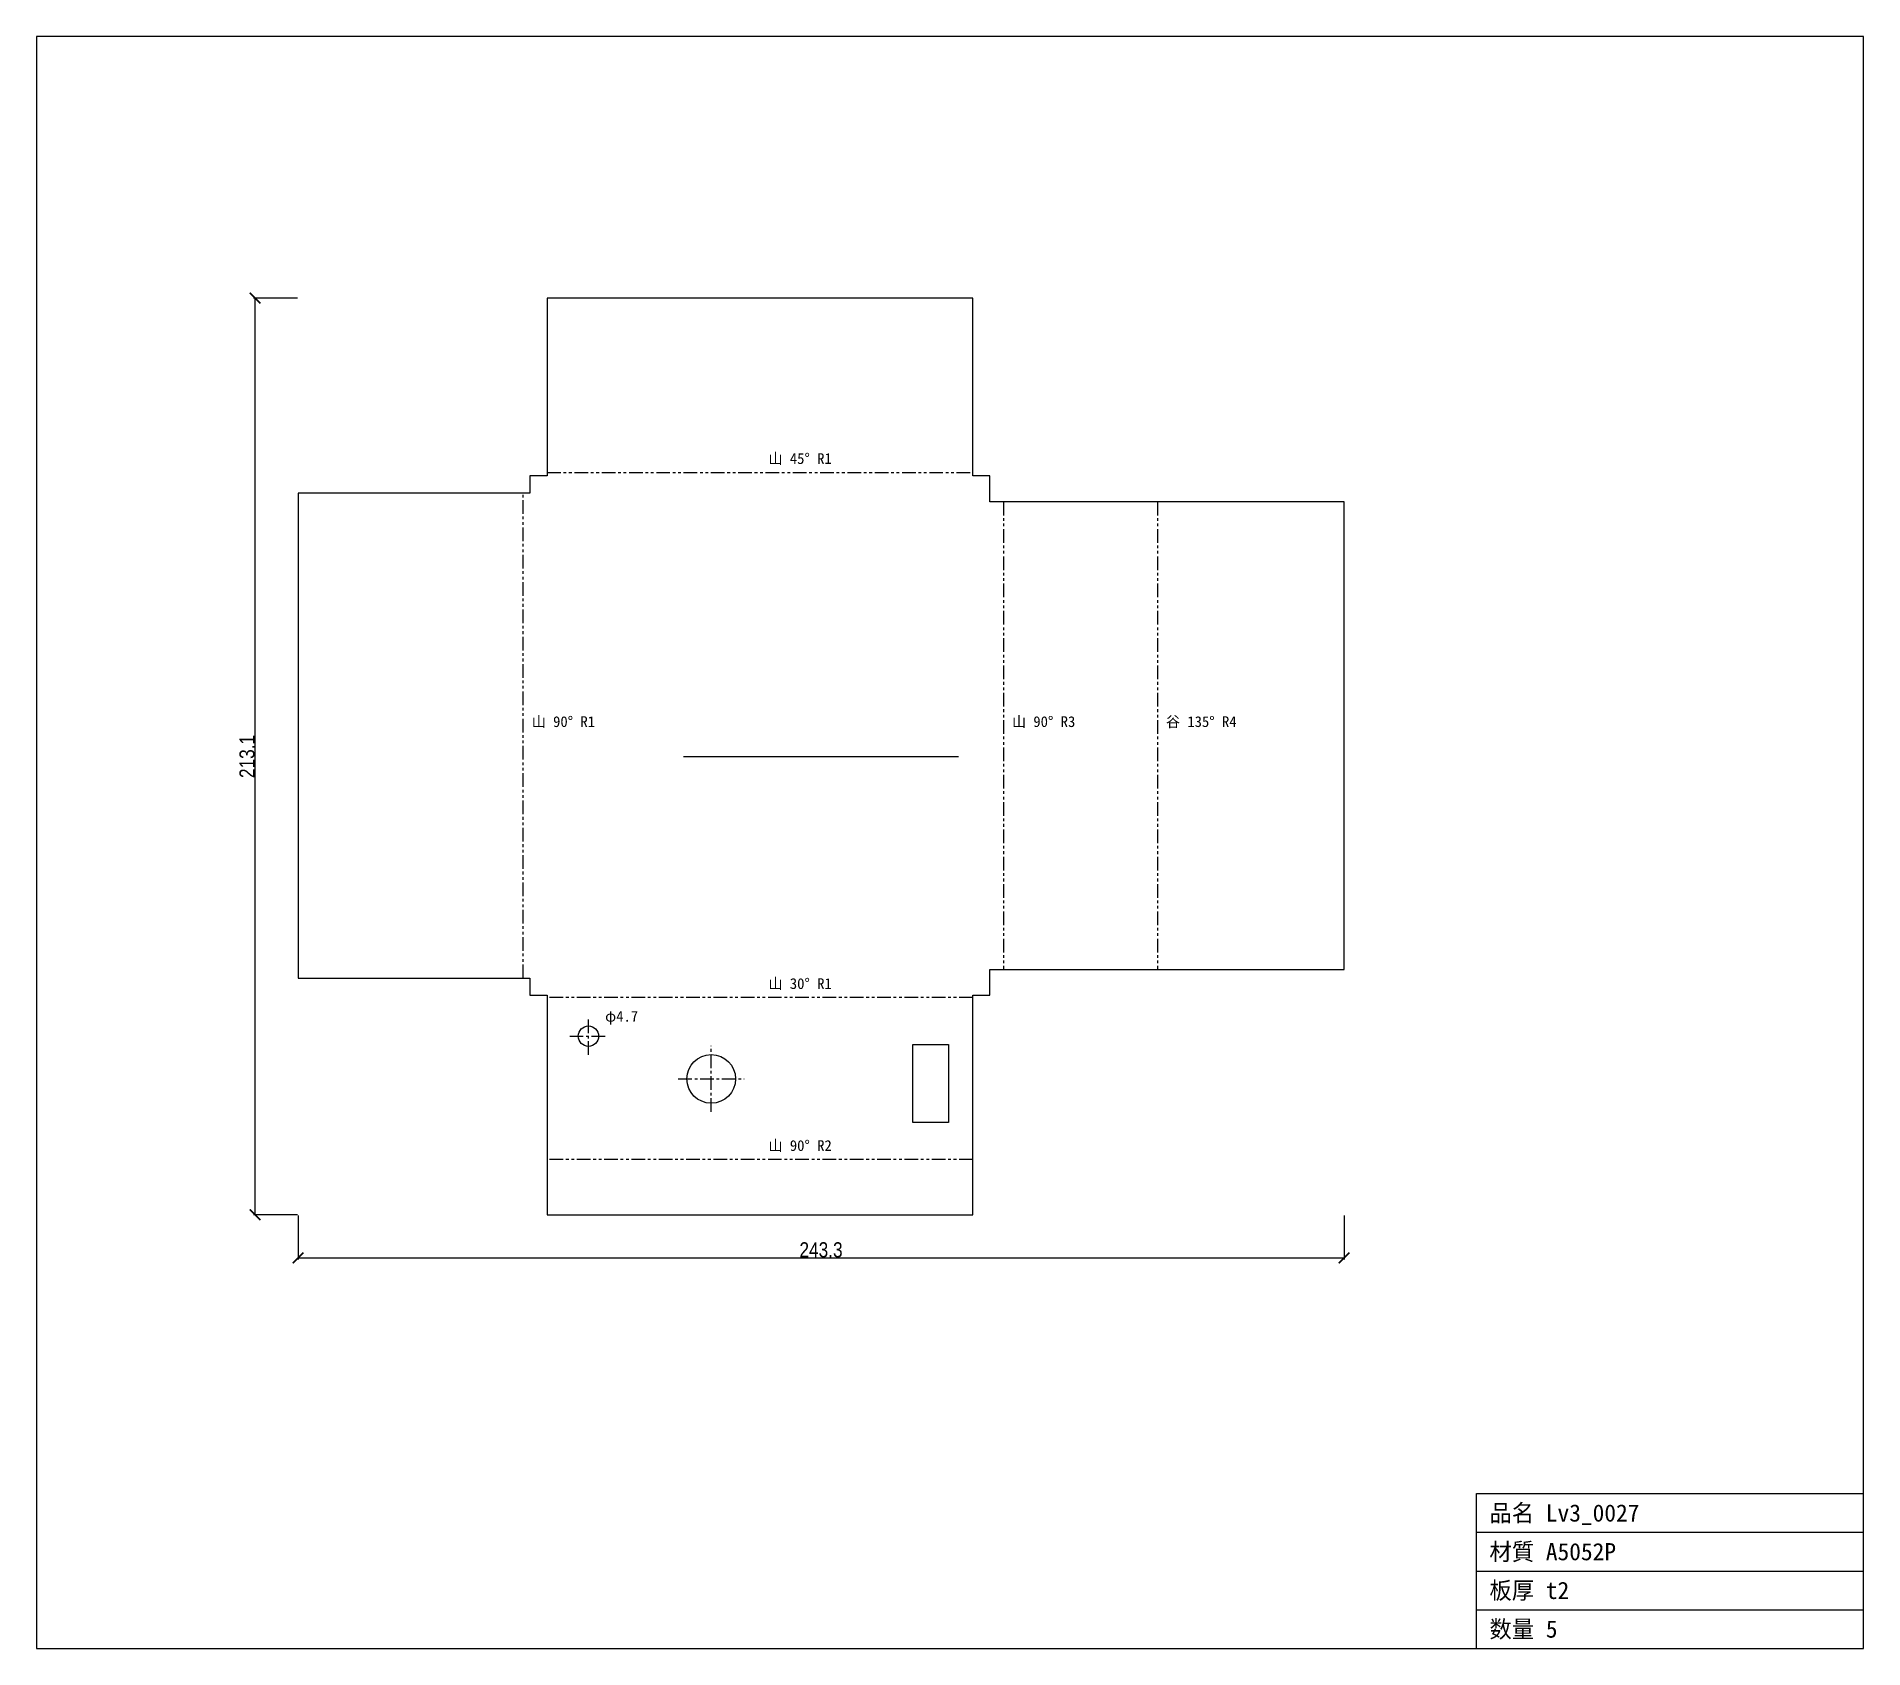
# Model space of a CAD drawing. Header units: millimetres. Extents: x -115 to 310, y -152 to 223.
import ezdxf

# ---------------------------------------------------------------- set-up
doc = ezdxf.new("R2010")
doc.units = ezdxf.units.MM
doc.linetypes.add('CENTER', pattern=[5.08, 3.175, -0.635, 0.635, -0.635])
doc.linetypes.add('PHANTOM', pattern=[6.35, 3.175, -0.635, 0.635, -0.635, 0.635, -0.635])
for name, color, linetype in [('ケガキ', 7, 'Continuous'), ('中心線', 7, 'Continuous'), ('図枠', 7, 'Continuous'), ('外形', 7, 'Continuous'), ('寸法', 7, 'Continuous'), ('文字', 7, 'Continuous'), ('曲げ線', 7, 'Continuous')]:
    doc.layers.add(name, color=color, linetype=linetype)
doc.styles.add('OpenSansCondensed-Light', font='OpenSansCondensed-Light.ttf')
doc.dimstyles.new('EZDXF', dxfattribs={"dimtxt": 0.25, "dimasz": 0.175, "dimexe": 0.375, "dimexo": 0.125, "dimgap": 0.1, "dimtad": 1, "dimlfac": 100, "dimzin": 12, "dimdsep": 46, "dimtxsty": 'OpenSansCondensed-Light', "dimblk": 'ARCHTICK', "dimcen": 2.5, "dimazin": 3, "dimtfac": 0.5, "dimtmove": 2, "dimatfit": 3})

# ---------------------------------------------------------------- blocks, each defined once
blk = doc.blocks.new('_ARCHTICK')
at = {"color": 0, "linetype": 'BYBLOCK', "const_width": 0.15}
blk.add_lwpolyline([(-0.5, -0.5), (0.5, 0.5)], dxfattribs=at)

msp = doc.modelspace()

# ---------------------------------------------------------------- linework, layer by layer
at = {"layer": 'ケガキ'}
msp.add_line((35.73, 55.54), (99.68, 55.54), dxfattribs=at)
at = {"layer": '中心線', "color": 1, "linetype": 'CENTER'}
for p, q in [((13.61, -13.86), (13.61, -5.12)), ((9.24, -9.49), (17.98, -9.49)), ((42.16, -27.08), (42.16, -11.77)), ((34.51, -19.43), (49.82, -19.43))]:
    msp.add_line(p, q, dxfattribs=at)
at = {"layer": '図枠'}
for p, q in [((310.18, 222.93), (-114.77, 222.93)), ((-114.77, 222.93), (-114.77, -151.86)), ((310.18, -151.86), (310.18, 222.93)), ((220.18, -151.86), (220.18, -115.86)), ((220.18, -115.86), (310.18, -115.86)), ((220.18, -124.86), (310.18, -124.86)), ((220.18, -133.86), (310.18, -133.86)), ((220.18, -142.86), (310.18, -142.86)), ((-114.77, -151.86), (310.18, -151.86))]:
    msp.add_line(p, q, dxfattribs=at)
at = {"layer": '外形'}
for p, q in [((103, 162.11), (4, 162.11)), ((4, 162.11), (4, 120.77)), ((103, 120.77), (103, 162.11)), ((4, 120.77), (0, 120.77)), ((0, 120.77), (0, 116.77)), ((107, 120.77), (103, 120.77)), ((107, 114.77), (107, 120.77)), ((0, 116.77), (-53.94, 116.77)), ((-53.94, 116.77), (-53.94, 4)), ((189.36, 114.77), (107, 114.77)), ((189.36, 6), (189.36, 114.77)), ((107, 0), (107, 6)), ((107, 6), (189.36, 6)), ((-53.94, 4), (0, 4)), ((0, 4), (0, 0)), ((0, 0), (4, 0)), ((4, 0), (4, -51.04)), ((103, -51.04), (103, 0)), ((103, 0), (107, 0)), ((89.03, -29.59), (89.03, -11.46)), ((89.03, -11.46), (97.33, -11.46)), ((97.33, -11.46), (97.33, -29.59)), ((97.33, -29.59), (89.03, -29.59)), ((4, -51.04), (103, -51.04))]:
    msp.add_line(p, q, dxfattribs=at)
for centre, radius in [((13.61, -9.49), 2.37), ((42.16, -19.43), 5.66)]:
    msp.add_circle(centre, radius, dxfattribs=at)
at = {"layer": '曲げ線', "color": 4, "linetype": 'PHANTOM'}
for p, q in [((4, 121.56), (103, 121.56)), ((-1.57, 4), (-1.57, 116.77)), ((110.14, 114.77), (110.14, 6)), ((145.96, 114.77), (145.96, 6)), ((103, -0.52), (4, -0.52)), ((103, -38.18), (4, -38.18))]:
    msp.add_line(p, q, dxfattribs=at)

# ---------------------------------------------------------------- texts
at = {"layer": '文字'}
for s, height, p in [('山 45° R1', 2.5, (55.5, 123.56)), ('山 90° R1', 2.5, (0.43, 62.39)), ('山 90° R3', 2.5, (112.14, 62.39)), ('谷 135° R4', 2.5, (147.96, 62.39)), ('山 30° R1', 2.5, (55.5, 1.48)), ('φ4.7', 2.5, (17.48, -6.12)), ('山 90° R2', 2.5, (55.5, -36.18)), ('品名 Lv3_0027', 4, (223.18, -122.36)), ('材質 A5052P', 4, (223.18, -131.36)), ('板厚 t2', 4, (223.18, -140.36)), ('数量 5', 4, (223.18, -149.36))]:
    msp.add_text(s, height=height, dxfattribs=at).set_placement(p)

# ---------------------------------------------------------------- dimensions: what is measured, and where the dimension line sits
at = {"layer": '寸法'}
msp.add_linear_dim(base=(-63.944, -51.0384), p1=(-53.944, -51.0384), p2=(-53.944, 162.1089), angle=90, dimstyle='EZDXF', override={"dimtxt": 3.5, "dimasz": 2.5, "dimdec": 1, "dimlfac": 1}, dxfattribs=at).render()
msp.add_linear_dim(base=(-53.94, -61.04), p1=(-53.94, -51.04), p2=(189.36, -51.04), dimstyle='EZDXF', override={"dimtxt": 3.5, "dimasz": 2.5, "dimdec": 1, "dimlfac": 1}, dxfattribs=at).render()

doc.saveas('drawing.dxf')
